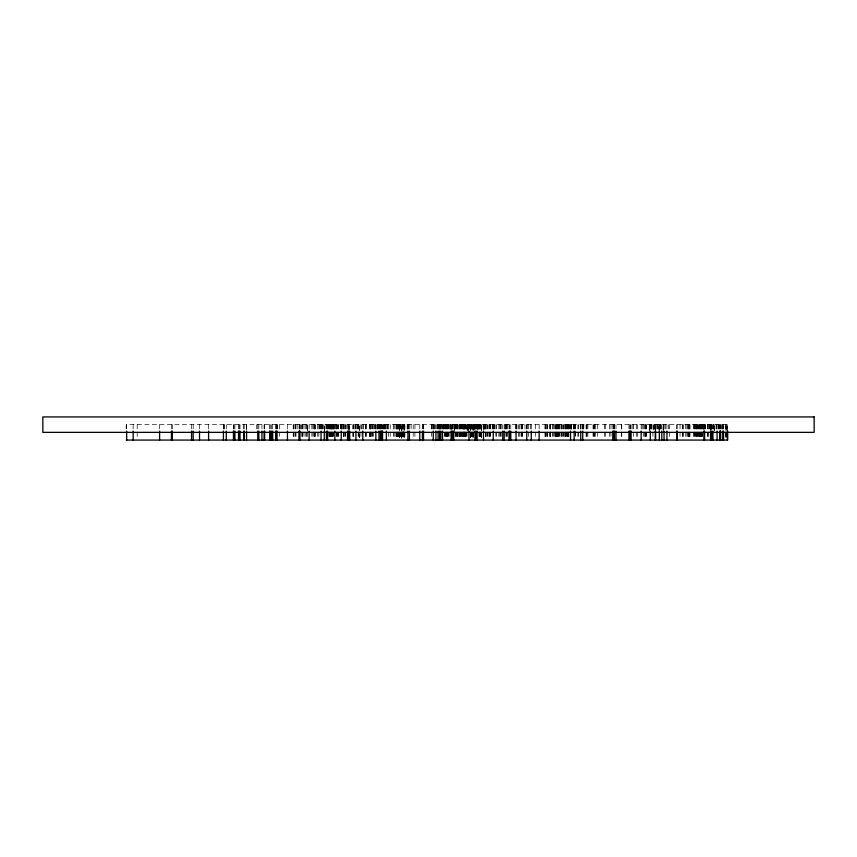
<?xml version="1.0" encoding="UTF-8"?>
<svg xmlns="http://www.w3.org/2000/svg" width="857" height="857" viewBox="0 0 857 857"><rect width="100%" height="100%" fill="white"/><g stroke="black" fill="none" stroke-linecap="round" stroke-linejoin="round"><path stroke-width="0.64" stroke-dasharray="4.29 3.21" d="M727.657 431.071L727.657 424.644L126.183 424.644L126.183 431.071M727.4 424.644L727.4 431.071M726.286 424.644L726.286 437.498M725.343 424.644L725.343 437.498M723.769 424.644L723.769 431.071M723.554 424.644L723.554 431.071M722.708 424.644L722.794 431.071M722.537 424.644L722.665 431.071M722.172 424.644L722.172 431.071M721.658 424.644L721.658 431.071M720.651 424.644L720.651 431.071M720.287 424.644L720.287 431.071M719.848 424.644L719.848 431.071M719.205 424.644L719.205 431.071M718.691 424.644L718.691 431.071M718.284 424.644L718.284 431.071M717.095 424.644L717.095 431.071M716.698 424.644L716.698 431.071M716.581 424.644L716.581 431.071M716.056 424.644L716.056 431.071M714.427 431.071L714.288 424.644L714.235 431.071M713.977 424.644L713.977 431.071M713.474 424.644L713.474 431.071M713.185 424.644L713.142 431.071M712.949 424.644L712.949 431.071M712.038 424.644L712.103 431.071M711.674 424.644L711.674 431.071M711.385 424.644L711.385 431.071M711.214 424.644L711.149 431.071M710.549 424.644L710.549 431.071M710.346 424.644L710.346 431.071M709.617 424.644L709.617 431.071M709.35 424.644L709.35 431.071M708.685 424.644L708.685 437.498M707.828 424.644L707.828 437.498M707.379 424.644L707.379 437.498M705.643 424.644L705.643 431.071M705.343 424.644L705.257 431.071M704.69 424.644L704.69 431.071M704.593 424.644L704.55 431.071M703.929 424.644L703.929 431.071L703.833 424.644M703.351 424.644L703.297 431.071M703.029 424.644L703.029 431.071M702.686 424.644L702.686 437.498M702.204 424.644L702.204 437.498M701.808 424.644L701.808 437.498M701.294 424.644L701.294 437.498M700.94 424.644L700.983 437.498M700.244 424.644L700.244 437.498M700.073 424.644L700.073 437.498M699.901 424.644L699.901 437.498M699.548 424.644L699.548 437.498M698.905 424.644L698.905 437.498M698.284 424.644L698.316 437.498M697.812 424.644L697.812 437.498M697.566 424.644L697.566 437.498M696.934 424.644L696.934 437.498M696.334 424.644L696.334 437.498M696.066 424.644L696.066 437.498M695.177 424.644L695.177 437.498M694.963 424.644L694.898 437.498M694.149 424.644L694.149 437.498M693.656 424.644L693.656 437.498M689.981 424.644L689.981 437.498M689.735 424.644L689.735 437.498M689.596 424.644L689.596 437.498M689.103 424.644L689.103 437.498M688.525 424.644L688.503 437.498M688.235 424.644L688.235 437.498M687.882 424.644L687.882 437.498M686.928 424.644L686.928 437.498M685.707 424.644L685.707 437.498M683.672 424.644L683.672 437.498M682.75 424.644L682.75 437.498M682.376 424.644L682.376 437.498M680.04 424.644L680.029 437.498M677.148 424.644L677.148 431.071M676.741 424.644L676.741 431.071M669.467 424.644L669.467 437.498M668.46 424.644L668.46 431.071M666.928 424.644L666.928 431.071M665.343 424.644L665.343 431.071M664.046 424.644L664.046 431.071M663.768 424.644L663.768 431.071M663.607 424.644L663.607 431.071M663.522 424.644L663.522 431.071M663.254 431.071L663.254 424.644L663.093 431.071M661.797 424.644L661.797 431.071M660.972 424.644L660.972 431.071M660.393 424.644L660.393 431.071M660.244 424.644L660.244 431.071M659.997 424.644L659.997 431.071M659.515 424.644L659.515 431.071M659.419 424.644L659.333 431.071M658.165 424.644L658.165 431.071M657.78 424.644L657.78 431.071M657.298 424.644L657.298 431.071M656.741 424.644L656.741 431.071M655.626 424.644L655.637 431.071M654.941 424.644L654.898 431.071M654.812 424.644L654.812 431.071M654.298 424.644L654.298 431.071M653.87 424.644L653.784 431.071L653.709 424.644M652.916 424.644L652.916 437.498M651.588 424.644L651.513 431.071M651.395 424.644L651.341 431.071M651.202 424.644L651.224 431.071M650.763 424.644L650.763 431.071M650.549 424.644L650.645 431.071M650.324 424.644L650.324 431.071M650.12 424.644L650.12 431.071M649.852 424.644L649.852 431.071M649.317 431.071L649.317 424.644L649.21 431.071M646.585 424.644L646.467 437.498M645.91 424.644L645.91 437.498M645.857 424.644L645.857 437.498M645.257 424.644L645.257 437.498M644.368 424.644L644.368 437.498M643.286 424.644L643.286 437.498M642.161 424.644L642.161 431.071M641.165 424.644L641.165 431.071M637.522 424.644L637.522 437.498M636.655 424.644L636.655 437.498M633.237 424.644L633.302 437.498M632.905 424.644L632.884 431.071M631.095 424.644L631.095 431.071M630.249 424.644L630.249 431.071M629.938 424.644L629.938 431.071M628.952 424.644L628.952 431.071M621.754 424.644L621.754 437.498M621.593 424.644L621.593 437.498M615.99 424.644L615.99 431.071M614.458 424.644L614.458 431.071M614.18 424.644L614.18 431.071M614.051 424.644L614.051 431.071M613.591 424.644L613.591 431.071M612.841 424.644L612.841 431.071M610.998 424.644L610.934 437.498M609.477 424.644L609.477 437.498M605.31 424.644L605.31 437.498M604.421 424.644L604.421 437.498M597.736 424.644L597.736 437.498M595.444 424.644L595.529 437.498M594.608 424.644L594.608 437.498M594.222 424.644L594.222 437.498M593.29 424.644L593.29 437.498M593.055 424.644L593.055 437.498M587.87 424.644L587.87 437.498M586.97 424.644L586.97 437.498M586.424 424.644L586.349 437.498M586.049 424.644L586.049 437.498M583.821 424.644L583.821 431.071M583.574 424.644L583.574 431.071M582.942 424.644L582.942 431.071M582.739 424.644L582.739 431.071M582.246 424.644L582.246 431.071M582.074 424.644L582.074 431.071M580.735 424.644L580.735 431.071M580.553 424.644L580.553 431.071M578.593 424.644L578.593 437.498M577.897 424.644L577.897 437.498M575.615 424.644L575.593 437.498L575.529 424.644M574.94 424.644L574.94 431.071M574.147 424.644L574.147 431.071M574.094 424.644L574.094 431.071M573.397 424.644L573.397 431.071M571.651 424.644L571.651 431.071M571.373 424.644L571.373 431.071M571.255 424.644L571.255 431.071M570.987 424.644L571.008 431.071M570.548 424.644L570.548 431.071M570.162 424.644L570.162 431.071M569.723 424.644L569.723 431.071M569.027 424.644L569.027 431.071M568.791 424.644L568.791 437.498M568.437 424.644L568.437 437.498M568.095 424.644L568.095 437.498M567.28 424.644L567.28 437.498M567.098 424.644L567.109 437.498M566.895 424.644L566.895 437.498M565.974 424.644L565.974 437.498M565.384 424.644L565.384 437.498M565.277 424.644L565.277 437.498M564.999 424.644L564.999 437.498M564.002 424.644L564.002 437.498M563.563 424.644L563.563 437.498M562.417 424.644L562.438 437.498M561.774 424.644L561.774 437.498M561.249 424.644L561.249 437.498M560.017 424.644L560.017 437.498M559.632 424.644L559.632 437.498M558.496 424.644L558.496 437.498M558.303 424.644L558.282 437.498M557.714 424.644L557.714 437.498M557.511 424.644L557.511 437.498M556.814 424.644L556.943 437.498M556.664 424.644L556.696 437.498M556.461 424.644L556.536 437.498M556.139 424.644L556.139 437.498M555.454 424.644L555.518 437.498M555.175 424.644L555.175 437.498M554.179 424.644L554.179 437.498M553.097 424.644L553.097 437.498M552.776 424.644L552.776 437.498M550.644 424.644L550.644 437.498M550.28 424.644L550.28 437.498M550.14 424.644L550.14 437.498M549.755 424.644L549.755 437.498M547.591 424.644L547.591 437.498M547.162 424.644L547.034 437.498M546.916 424.644L546.916 437.498M545.802 424.644L545.802 437.498M545.234 424.644L545.234 437.498M545.009 424.644L545.009 437.498M539.139 424.644L539.139 431.071M535.346 424.644L535.346 437.498M531.265 424.644L531.265 431.071M530.365 424.644L530.365 431.071M528.394 424.644L528.394 437.498M527.344 424.644L527.344 431.071M526.755 424.644L526.691 431.071M526.391 424.644L526.391 431.071M524.998 424.644L524.998 431.071M522.641 424.644L522.641 437.498M522.031 424.644L522.031 437.498M521.763 424.644L521.763 437.498M521.045 424.644L521.045 437.498M519.588 424.644L519.588 437.498M518.614 424.644L518.614 437.498M516.985 424.644L516.985 431.071M516.642 424.644L516.642 431.071M516.053 424.644L516.043 431.071M515.271 424.644L515.271 431.071M510.793 424.644L510.793 431.071M509.658 424.644L509.658 431.071M509.004 424.644L509.004 431.071M507.087 424.644L507.087 437.498M506.98 424.644L506.98 437.498M506.723 424.644L506.723 437.498M505.823 424.644L505.823 437.498M505.534 424.644L505.534 431.071M505.019 424.644L505.019 431.071M504.195 424.644L504.195 431.071M502.759 424.644L502.759 431.071M501.141 424.644L501.141 437.498M500.734 424.644L500.734 437.498M499.845 424.644L499.845 437.498M498.935 424.644L498.849 437.498M496.449 424.644L496.449 437.498M495.871 424.644L495.871 437.498M494.607 424.644L494.553 431.071M494.103 424.644L494.103 431.071M493.825 424.644L493.825 431.071M493.407 424.644L493.407 431.071M493.236 424.644L493.236 431.071M492.561 424.644L492.561 431.071M492.207 424.644L492.207 431.071M490.386 424.644L490.386 437.498M490.065 424.644L490.097 437.498M489.583 424.644L489.583 437.498M489.111 424.644L489.111 437.498M487.987 424.644L487.987 437.498M487.547 424.644L487.547 437.498M486.144 424.644L486.123 437.498M485.908 424.644L485.908 437.498M485.512 424.644L485.512 437.498M485.351 424.644L485.351 437.498M485.019 424.644L485.019 431.071M484.516 424.644L484.269 431.071M483.991 424.644L483.991 431.071L483.83 424.644M483.691 424.644L483.744 431.071M483.487 424.644L483.487 431.071M483.134 424.644L483.123 431.071M481.291 424.644L481.291 437.498M480.831 424.644L480.831 437.498M480.681 424.644L480.691 437.498M480.488 424.644L480.456 437.498M479.92 424.644L479.909 437.498M479.824 424.644L479.834 437.498M479.395 424.644L479.395 437.498M479.288 424.644L479.234 437.498M478.967 424.644L478.967 437.498M478.474 424.644L478.474 431.071M478.249 424.644L478.185 431.071M478.002 424.644L477.927 431.071L477.852 424.644M477.36 424.644L477.381 431.071M477.231 424.644L477.306 431.071M477.167 424.644L477.113 431.071M476.781 424.644L476.781 431.071M476.546 424.644L476.546 431.071M476.342 424.644L476.342 431.071M475.828 424.644L475.849 431.071M475.485 424.644L475.485 431.071M475.324 424.644L475.314 431.071M474.96 424.644L474.96 431.071M474.853 424.644L474.757 431.071L474.639 424.644M474.264 424.644L474.264 431.071M473.675 424.644L473.675 431.071M473.439 424.644L473.439 437.498M473.257 424.644L473.31 437.498M472.775 424.644L472.775 437.498M472.453 424.644L472.378 437.498M471.896 424.644L471.832 437.498M471.564 424.644L471.468 437.498M471.382 424.644L471.393 437.498M471.179 424.644L471.179 437.498M471.071 424.644L470.996 437.498M470.868 424.644L470.793 437.498M470.247 424.644L470.247 431.071M469.829 424.644L469.829 431.071M469.657 424.644L469.657 431.071M469.133 424.644L469.004 431.071M468.95 424.644L468.929 431.071M468.693 424.644L468.715 431.071M468.608 424.644L468.425 431.071M468.297 431.071L468.297 424.644L468.093 431.071M468.029 424.644L468.029 431.071M467.568 424.644L467.568 431.071M467.483 424.644L467.483 431.071M466.958 424.644L466.958 437.498M466.808 424.644L466.808 437.498M465.919 424.644L465.919 437.498M465.705 424.644L465.705 437.498M465.255 424.644L465.255 437.498M464.944 424.644L464.944 437.498M464.794 424.644L464.794 437.498M464.601 424.644L464.601 437.498M464.473 424.644L464.323 437.498M464.194 424.644L464.258 437.498M463.98 424.644L463.98 437.498M463.905 424.644L463.819 437.498M463.626 424.644L463.733 437.498M463.508 424.644L463.466 437.498M463.305 424.644L463.305 437.498M463.08 424.644L463.209 437.498M462.866 424.644L462.866 437.498M462.469 424.644L462.469 437.498M462.255 424.644L462.255 437.498M461.687 424.644L461.741 437.498M461.173 424.644L461.216 437.498M460.584 424.644L460.595 437.498M460.252 424.644L460.252 437.498M460.016 424.644L459.92 437.498M459.77 424.644L459.791 437.498M459.47 424.644L459.47 437.498M459.245 424.644L459.245 437.498M458.195 424.644L458.163 437.498M457.809 424.644L457.767 437.498M457.338 424.644L457.338 437.498M457.113 424.644L457.113 437.498M456.899 424.644L456.974 437.498M456.245 424.644L456.245 437.498M455.72 424.644L455.72 437.498M455.431 424.644L455.431 437.498M454.863 424.644L454.756 431.071M454.638 424.644L454.51 431.071M453.771 424.644L453.771 431.071M452.882 424.644L452.753 431.071M452.421 424.644L452.421 431.071M452.025 424.644L452.142 431.071M451.939 424.644L451.939 431.071M451.211 424.644L451.125 431.071L451.103 424.644M450.803 424.644L450.771 431.071M450.621 424.644L450.621 431.071M450.075 424.644L450.075 431.071M449.839 424.644L449.839 437.498M448.35 424.644L448.297 437.498M447.986 424.644L447.986 437.498M447.793 424.644L447.793 437.498M447.193 424.644L447.193 437.498M446.776 424.644L446.776 437.498M446.561 424.644L446.561 437.498M446.079 424.644L446.079 437.498M445.458 424.644L445.458 437.498M445.051 424.644L445.051 437.498M444.59 424.644L444.59 437.498M443.98 424.644L443.99 431.071M443.722 424.644L443.722 431.071M443.401 424.644L443.401 431.071M443.133 424.644L443.133 431.071M442.748 424.644L442.748 431.071M442.533 424.644L442.533 431.071M441.334 424.644L441.301 431.071M440.862 424.644L440.862 431.071M440.723 424.644L440.734 431.071M440.509 424.644L440.509 431.071M440.241 424.644L440.241 431.071M440.027 424.644L440.027 431.071M439.845 424.644L439.845 431.071M439.566 424.644L439.545 431.071M439.384 424.644L439.384 431.071M439.084 424.644L439.084 431.071M438.109 424.644L438.109 431.071M438.023 424.644L438.023 431.071M437.402 424.644L437.402 431.071M436.02 424.644L436.02 431.071M435.934 424.644L435.934 431.071M434.488 424.644L434.488 431.071M433.921 424.644L433.921 431.071M433.31 424.644L433.342 431.071M433.246 424.644L433.246 431.071M432.057 424.644L432.057 431.071M431.971 424.644L431.992 431.071M431.553 424.644L431.553 437.498M423.529 424.644L423.529 431.071M423.058 424.644L423.058 431.071M422.405 424.644L422.405 431.071M419.78 424.644L419.78 431.071M414.938 424.644L414.938 437.498M413.192 424.644L413.192 437.498M411.092 424.644L411.092 431.071M409.4 424.644L409.432 431.071M408.65 424.644L408.65 431.071M408.307 424.644L408.307 431.071M407.932 424.644L407.932 431.071M407.589 424.644L407.589 431.071M407.386 424.644L407.386 431.071M407.171 424.644L407.171 431.071M404.943 424.644L404.943 437.498M404.6 424.644L404.6 437.498M404.44 424.644L404.44 437.498M404.183 437.498L404.183 424.644L404.022 437.498M403.786 424.644L403.786 437.498M403.315 424.644L403.336 437.498M403.165 424.644L403.09 437.498L403.058 424.644M402.597 424.644L402.597 437.498M402.415 424.644L402.383 437.498M401.472 437.498L401.472 424.644L401.408 440.07M400.915 424.644L400.915 437.498M400.637 424.644L400.637 437.498M400.208 424.644L400.208 437.498M399.973 424.644L399.973 437.498M399.823 424.644L399.823 437.498M399.533 424.644L399.523 437.498M398.784 424.644L398.666 437.498M398.548 424.644L398.451 437.498M398.119 424.644L398.119 437.498M397.927 424.644L397.927 437.498M397.884 424.644L397.884 437.498M397.605 424.644L397.605 437.498M397.369 424.644L397.369 437.498M396.995 424.644L396.995 437.498M396.641 424.644L396.641 437.498M396.405 424.644L396.405 437.498M396.223 424.644L396.18 437.498M395.998 424.644L395.998 437.498M394.231 424.644L394.231 437.498M393.684 424.644L393.684 437.498M390.214 424.644L390.214 437.498M388.639 424.644L388.639 437.498M387.782 424.644L387.782 431.071M387.578 424.644L387.578 431.071M386.378 424.644L386.378 431.071M385.425 424.644L385.425 431.071M385.179 424.644L385.179 431.071M384.804 424.644L384.804 431.071M384.622 424.644L384.622 431.071M383.979 424.644L383.979 431.071M383.732 424.644L383.732 431.071M383.304 424.644L383.358 431.071M382.543 424.644L382.543 431.071M382.083 424.644L382.083 431.071M381.494 424.644L381.494 431.071M381.183 424.644L381.183 431.071M380.412 424.644L380.412 431.071M380.208 424.644L380.208 431.071M380.037 424.644L380.037 431.071M379.372 424.644L379.372 431.071M378.998 424.644L378.998 431.071M378.773 424.644L378.773 431.071M377.766 424.644L377.851 431.071M377.444 424.644L377.444 431.071M376.823 424.644L376.823 431.071M375.837 424.644L375.837 431.071M375.602 424.644L375.602 431.071M375.077 424.644L375.077 431.071M374.38 424.644L374.38 431.071M373.663 424.644L373.663 437.498M372.367 424.644L372.367 437.498M371.981 424.644L371.981 437.498M371.102 424.644L371.102 437.498M370.492 424.644L370.492 437.498M370.363 424.644L370.363 437.498M370.149 424.644L370.149 437.498M369.753 424.644L369.753 437.498M369.56 424.644L369.56 437.498M366.207 424.644L366.207 437.498M365.907 424.644L365.907 437.498M365.382 424.644L365.382 437.498M363.668 424.644L363.668 431.071M362.779 424.644L362.779 431.071M361.14 424.644L361.14 431.071M360.99 424.644L360.99 437.498M358.301 424.644L358.301 437.498M358.183 424.644L358.183 437.498M357.38 424.644L357.38 431.071M356.962 424.644L356.962 431.071M355.923 424.644L355.923 431.071M355.601 424.644L355.601 431.071M354.819 424.644L354.819 431.071M353.448 424.644L353.448 437.498M353.223 424.644L353.223 437.498M352.838 424.644L352.838 437.498M349.71 424.644L349.71 431.071M348.595 424.644L348.51 431.071M348.263 424.644L348.263 431.071M347.546 424.644L347.546 431.071M346.26 424.644L346.26 431.071M345.596 424.644L345.596 437.498M345.028 424.644L345.028 437.498M344.118 424.644L344.075 437.498M343.7 424.644L343.7 437.498M343.336 424.644L343.336 437.498M342.339 424.644L342.35 431.071M341.772 424.644L341.772 431.071M341.557 424.644L341.557 431.071M341.215 424.644L341.3 431.071M341.043 424.644L341.043 431.071M340.55 424.644L340.55 431.071M338.301 424.644L338.301 437.498M338.087 424.644L338.087 437.498M337.208 424.644L337.208 437.498M336.983 424.644L336.983 437.498M336.447 424.644L336.447 437.498M336.265 424.644L336.265 431.071M335.623 424.644L335.623 431.071M334.862 424.644L334.723 431.071M334.08 424.644L334.08 431.071M333.694 424.644L333.694 431.071M333.598 424.644L333.469 431.071M333.223 424.644L333.137 437.498M333.073 424.644L333.073 437.498M332.816 424.644L332.816 437.498M332.516 424.644L332.516 437.498M332.077 424.644L332.077 437.498M331.905 424.644L331.873 437.498M331.563 424.644L331.563 437.498M331.466 424.644L331.466 437.498M331.177 424.644L331.177 437.498M330.995 424.644L330.995 437.498M330.888 424.644L330.888 437.498M330.738 424.644L330.748 437.498M330.363 424.644L330.352 437.498M329.731 424.644L329.731 437.498M329.559 424.644L329.559 437.498M329.142 424.644L329.131 437.498M328.938 424.644L328.938 437.498M328.595 424.644L328.595 431.071M328.349 424.644L328.349 431.071M327.588 424.644L327.588 431.071M327.374 424.644L327.374 431.071M327.031 424.644L327.031 431.071M326.399 424.644L326.399 431.071M325.874 424.644L325.885 431.071M323.55 424.644L323.55 431.071M322.65 424.644L322.65 431.071M322.211 424.644L322.296 431.071M321.9 424.644L321.9 431.071M321.043 424.644L321.043 431.071M320.807 424.644L320.807 431.071M319.8 424.644L319.8 431.071M319.64 424.644L319.64 431.071M318.847 424.644L318.847 437.498M317.722 424.644L317.722 437.498M315.258 424.644L315.258 437.498M314.969 424.644L314.937 437.498M314.455 424.644L314.455 437.498M314.23 424.644L314.326 437.498M314.037 424.644L314.037 437.498M313.009 424.644L313.009 437.498M311.884 424.644L311.884 437.498M309.109 424.644L309.109 431.071M307.277 424.644L307.277 437.498M306.335 424.644L306.335 437.498M305.788 424.644L305.788 437.498M304.021 424.644L304.021 437.498M302.757 424.644L302.757 437.498M302.671 424.644L302.671 437.498M301.75 424.644L301.75 437.498M300.893 424.644L300.893 431.071M299.939 424.644L300.004 431.071M299.661 424.644L299.618 431.071M299.361 424.644L299.361 431.071M299.243 424.644L299.254 431.071M297.85 424.644L297.85 431.071M296.008 424.644L296.008 437.498M295.504 424.644L295.504 437.498M294.101 424.644L294.101 437.498M293.619 424.644L293.619 437.498M293.201 424.644L293.201 437.498M287.438 424.644L287.438 431.071M279.436 424.644L279.436 437.498M277.304 424.644L277.304 431.071M277.036 424.644L277.036 431.071M276.822 424.644L276.822 431.071M276.04 424.644L276.04 431.071M275.911 424.644L275.911 431.071M272.687 424.644L272.687 431.071M271.54 424.644L271.54 431.071M270.223 424.644L270.223 431.071M269.73 424.644L269.73 431.071M264.642 424.644L264.642 431.071M264.106 424.644L264.106 431.071M261.963 424.644L261.963 431.071M258.814 424.644L258.814 431.071M257.764 424.644L257.764 431.071M256.704 424.644L256.704 431.071M246.698 424.644L246.698 431.071L246.57 424.644M246.313 424.644L246.313 431.071M244.181 424.644L244.181 431.071M243.667 424.644L243.731 431.071M240.024 424.644L240.024 431.071M239.232 424.644L239.232 431.071M238.546 424.644L238.546 431.071M234.914 424.644L234.914 431.071M233.94 424.644L233.94 431.071M233.447 424.644L233.447 431.071M226.269 424.644L226.269 431.071M224.309 424.644L224.309 431.071M223.881 424.644L223.881 431.071M223.409 424.644L223.409 431.071M208.605 424.644L208.605 431.071M199.51 424.644L199.51 431.071M193.179 424.644L193.179 431.071M191.529 424.644L191.529 431.071M172.321 424.644L172.321 431.071M171.421 424.644L171.421 431.071M159.606 424.644L159.606 431.071M137.184 424.644L137.184 437.498M133.146 424.644L133.146 431.071M126.665 424.644L126.665 431.071M726.093 437.498L726.093 424.644L726.061 437.498M710.924 431.071L710.924 424.644L710.882 431.071M659.119 431.071L659.119 424.644L659.087 431.071M655.241 431.071L655.241 424.644L655.177 431.071M481.666 437.498L481.645 424.644L481.591 437.498M473.075 437.498L473.075 424.644L473.053 437.498M470.589 437.498L470.589 424.644L470.536 437.498M467.258 431.071L467.215 424.644L467.172 431.071M454.36 431.071L454.36 424.644L454.296 431.071M401.869 437.498L401.869 424.644L401.804 437.498M399.341 437.498L399.341 424.644L399.255 437.498M359.576 437.498L359.576 424.644L359.512 437.498M349.024 431.071L349.024 424.644L348.96 431.071M324.385 431.071L324.385 424.644L324.289 431.071M307.62 431.071L307.62 424.644L307.545 431.071"/><path stroke-width="1.29" d="M126.183 440.07L727.657 440.07L727.657 431.071M727.4 431.071L727.4 440.07M723.554 431.071L723.554 440.07M722.794 431.071L722.794 440.07M720.651 431.071L720.651 440.07M720.287 431.071L720.287 440.07M719.848 431.071L719.848 440.07M717.095 431.071L717.095 440.07M712.949 431.071L712.949 440.07M711.674 431.071L711.674 440.07M710.549 431.071L710.549 440.07M704.593 431.071L704.593 440.07M703.929 431.071L703.929 440.07M677.148 431.071L677.148 440.07M676.741 431.071L676.741 440.07M666.928 431.071L666.928 440.07M664.046 431.071L664.046 440.07M661.797 431.071L661.797 440.07M659.333 431.071L659.333 440.07M655.626 431.071L655.626 440.07M655.241 431.071L655.241 440.07M650.324 431.071L650.324 440.07M641.165 431.071L641.165 440.07M631.095 431.071L631.095 440.07M630.249 431.071L630.249 440.07M629.938 431.071L629.938 440.07M628.952 431.071L628.952 440.07M615.99 431.071L615.99 440.07M614.458 431.071L614.458 440.07M613.591 431.071L613.591 440.07M612.841 431.071L612.841 440.07M582.739 431.071L582.739 440.07M580.735 431.071L580.735 440.07M574.147 431.071L574.147 440.07M570.548 431.071L570.548 440.07M539.139 431.071L539.139 440.07M531.265 431.071L531.265 440.07M526.755 431.071L526.755 440.07M516.053 431.071L516.053 440.07M510.793 431.071L510.793 440.07M509.658 431.071L509.658 440.07M509.004 431.071L509.004 440.07M504.195 431.071L504.195 440.07M502.759 431.071L502.759 440.07M493.236 431.071L493.236 440.07M483.487 431.071L483.487 440.07M477.113 431.071L477.113 440.07M475.849 431.071L475.849 440.07M474.96 431.071L474.96 440.07M469.004 431.071L469.004 440.07M453.771 431.071L453.771 440.07M452.86 431.071L452.86 440.07M451.939 431.071L451.939 440.07M451.103 431.071L451.103 440.07M442.533 431.071L442.533 440.07M440.862 431.071L440.862 440.07M439.566 431.071L439.566 440.07M438.109 431.071L438.109 440.07M435.934 431.071L435.934 440.07M433.246 431.071L433.246 440.07M423.529 431.071L423.529 440.07M422.405 431.071L422.405 440.07M419.78 431.071L419.78 440.07M409.432 431.071L409.432 440.07M407.932 431.071L407.932 440.07M386.378 431.071L386.378 440.07M382.543 431.071L382.543 440.07M382.083 431.071L382.083 440.07M381.494 431.071L381.494 440.07M380.412 431.071L380.412 440.07M378.998 431.071L378.998 440.07M375.837 431.071L375.837 440.07M362.779 431.071L362.779 440.07M355.923 431.071L355.923 440.07M349.71 431.071L349.71 440.07M348.51 431.071L348.51 440.07M347.546 431.071L347.546 440.07M341.215 431.071L341.215 440.07M334.862 431.071L334.862 440.07M327.588 431.071L327.588 440.07M326.399 431.071L326.399 440.07M324.289 431.071L324.289 440.07M321.043 431.071L321.043 440.07M309.109 431.071L309.109 440.07M299.939 431.071L299.939 440.07M299.361 431.071L299.361 440.07M299.254 431.071L299.254 440.07M287.438 431.071L287.438 440.07M277.036 431.071L277.036 440.07M276.04 431.071L276.04 440.07M275.911 431.071L275.911 440.07M272.687 431.071L272.687 440.07M271.54 431.071L271.54 440.07M270.223 431.071L270.223 440.07M269.73 431.071L269.73 440.07M264.642 431.071L264.642 440.07M264.106 431.071L264.106 440.07M261.963 431.071L261.963 440.07M258.814 431.071L258.814 440.07M257.764 431.071L257.764 440.07M246.57 431.071L246.57 440.07M244.181 431.071L244.181 440.07M243.731 431.071L243.731 440.07M240.024 431.071L240.024 440.07M239.232 431.071L239.232 440.07M238.546 431.071L238.546 440.07M234.914 431.071L234.914 440.07M233.94 431.071L233.94 440.07M233.447 431.071L233.447 440.07M226.269 431.071L226.269 440.07M223.409 431.071L223.409 440.07M208.605 431.071L208.605 440.07M199.51 431.071L199.51 440.07M193.179 431.071L193.179 440.07M191.529 431.071L191.529 440.07M172.321 431.071L172.321 440.07M171.421 431.071L171.421 440.07M159.606 431.071L159.606 440.07M133.146 431.071L133.146 440.07M126.665 431.071L126.665 440.07M814.15 416.93L42.85 416.93L42.85 432.357L814.15 432.357L814.15 416.93"/></g></svg>
